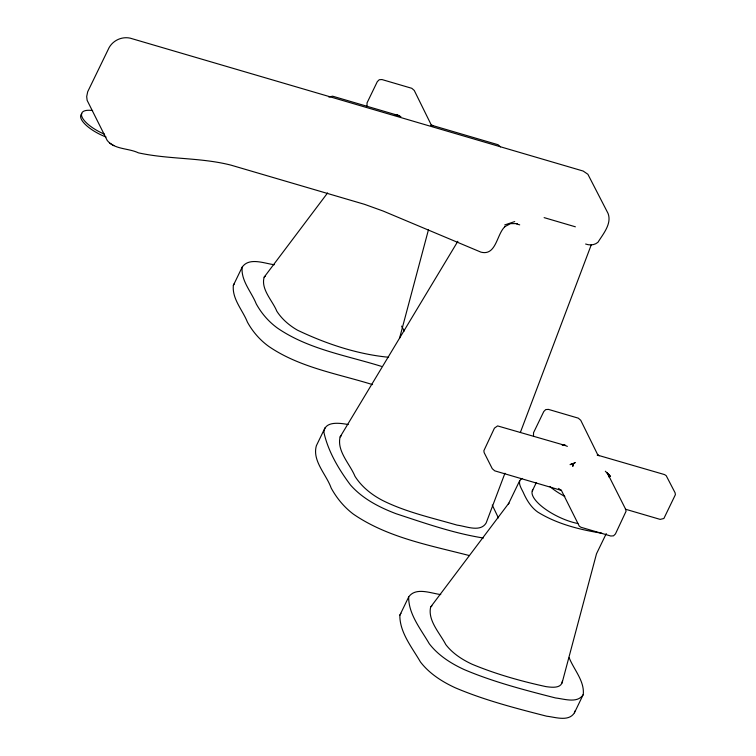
<?xml version="1.0" encoding="UTF-8"?>
<svg xmlns="http://www.w3.org/2000/svg" width="756" height="756" viewBox="0 0 756 756"><rect width="100%" height="100%" fill="white"/><g stroke="black" fill="none" stroke-linecap="round" stroke-linejoin="round"><path stroke-width="1.13" d="M522.207 478.435C515.819 481.487 522.462 489.841 523.936 493.923C527.168 500.85 531.383 507.569 537.724 512.048C556.917 523.974 579.795 529.71 601.899 533.235M519.646 480.778L508.353 504.139L508.892 503.127L430.655 607.021C427.537 620.459 439.869 633.131 445.766 644.547C452.56 653.439 462.19 659.648 472.235 664.297C495.955 674.144 520.893 681.175 545.955 686.618C551.379 687.355 561.661 688.867 562.388 681.08M274.277 264.723C264.402 263.475 249.159 256.993 242.175 267.142L233.358 285.39C231.931 298.875 242.714 310.215 247.42 322.122C252.636 331.629 259.884 339.992 268.682 346.361C299.499 367.529 337.526 373.7 372.576 384.615M242.175 267.142C240.748 280.627 251.531 291.967 256.237 303.865C261.463 313.381 268.711 321.744 277.499 328.113C308.325 349.272 346.352 355.452 381.402 366.358M440.767 594.575C430.901 593.328 415.649 586.845 408.675 596.985L399.848 615.233C399.622 632.441 412.143 647.608 420.468 662.001C429.436 673.653 442.137 681.732 455.339 687.818C484.728 700.302 515.838 708.296 546.701 716.206C555.32 717.132 568.767 722.027 574.437 712.795L583.254 694.547C584.681 681.062 573.908 669.721 569.202 657.814M408.675 596.985C408.438 614.193 420.96 629.361 429.285 643.753C438.253 655.405 450.963 663.485 464.165 669.561C493.545 682.054 524.664 690.039 555.518 697.958C564.146 698.875 577.593 703.77 583.254 694.547M574.437 712.795L574.73 711.15M399.508 338.414L428.501 229.597M562.077 682.989L596.503 553.779L606.265 533.604M504.942 473.247L486.155 522.963C480.296 532.697 465.885 526.157 457.106 525.127C432.007 517.822 406.057 512.181 382.545 500.434C371.621 494.745 361.651 486.807 354.999 476.327C349.905 463.919 336.637 451.086 340.115 436.94L457.852 241.277M520.393 432.366L591.372 244.538M573.52 464.562L572.764 466.414L572.897 464.543L574.144 462.955M348.242 424.532C340.285 423.124 324.522 420.563 323.918 432.413C328.151 451.53 338.754 469.315 350.425 484.927C362.493 498.714 379.219 507.314 396.106 513.73C424.768 523.124 453.562 533.311 483.424 538.017M325.184 427.48L316.367 445.728C312.02 460.867 326.45 474.541 331.156 488.017C336.675 498.119 344.141 507.182 353.354 514.118C387.592 537.648 429.88 545.331 469.41 555.575M532.262 490.984L536.344 482.555M327.594 192.931L264.156 277.168C260.65 289.302 272.5 300.567 276.828 311.236C281.95 319.193 289.312 325.477 297.467 330.174C325.949 343.744 357.153 354.252 388.584 357.248M233.358 285.39L234.436 283.424M399.848 615.233L400.935 613.277M504.97 226.639C496.597 234.171 496.361 256.086 480.967 252.154L383.131 211.037L364.524 204.328L231.005 165.148C200.68 157.39 168.909 159.516 138.405 152.844C128.511 148.044 114.591 149.707 107.201 140.418L87.129 100.34L86.694 96.551L87.687 91.759L109.166 47.496C113.353 40.248 121.933 36.383 130.126 38.14L583.159 171.045L587.894 174.277L608.07 213.457C611.982 223.757 603.108 234.02 597.949 242.279C594.556 245.227 589.718 245.511 585.626 244.027M340.115 436.94L341.476 435.56M264.156 277.168L265.432 276.006M430.655 607.021L431.931 605.849M572.301 464.704L575.486 462.464M328.879 97.07L332.593 96.182L398.809 115.611L395.265 114.77L397.032 114.931M504.583 226.781L510.612 223.615L517.425 223.615M574.475 463.173L570.062 464.647L572.235 463.73M504.734 224.938L514.704 221.593M394.585 115.252L396.305 115.177M430.712 125.298L432.81 125.798M597.212 455.14L599.31 455.641M395.823 115.063L399.007 115.545M558.58 488.404L560.933 490.275L494.717 470.837L492.269 468.701L484.152 452.627L483.859 450.737L494.443 428.132L497.59 425.911L565.308 445.464L561.765 444.613L563.532 444.774M396.087 115.016L400.869 116.537M562.577 444.868L565.497 445.397M575.382 226.809L544.122 217.624M516.348 223.88L519.703 224.853M625.363 509.185L660.158 519.391L663.872 518.503L675.392 494.679L675.089 492.789L666.206 475.675L664.524 474.579L597.968 455.244L580.74 420.289L578.293 418.153L548.45 409.393L545.728 409.582L543.8 411.491L533.528 432.734L533.509 435.995M431.487 125.08L432.234 125.42L431.478 125.392L414.25 90.436L411.793 88.301L381.95 79.55L379.238 79.739L377.31 81.648L367.038 102.892L367.019 106.142M597.977 454.923L599.045 455.688M608.722 476.28L608.23 474.749L625.732 509.431L626.034 511.321L615.45 533.925L613.522 535.834L610.801 536.023L580.958 527.272L579.285 526.167L561.283 490.172L560.517 490.153L561.273 490.493M564.033 445.01L567.369 446.38M109.818 143.215L113.854 145.653M605.329 471.224L610.517 476.516L608.967 474.503M606.955 472.708L609.034 475.486M607.144 472.642L608.722 475.051L608.967 477.045M500.481 146.862L498.034 144.727L431.818 125.298L432.545 125.846M560.205 489.727L560.593 490.247M401.587 326.129L404.29 331.005M492.25 505.036L498.393 517.907M577.858 523.521A34.719 12.389 25.8 0 1 544.103 508.212A34.719 12.389 25.8 0 1 532.81 489.897M564.808 496.408A34.719 12.389 25.8 0 1 549.829 486.467M106.038 137.006A26.035 9.289 25.8 0 1 81.837 113.712M104.583 134.237A26.035 9.289 25.8 0 1 82.319 117.624A26.035 9.289 25.8 0 1 92.629 110.565"/></g></svg>
